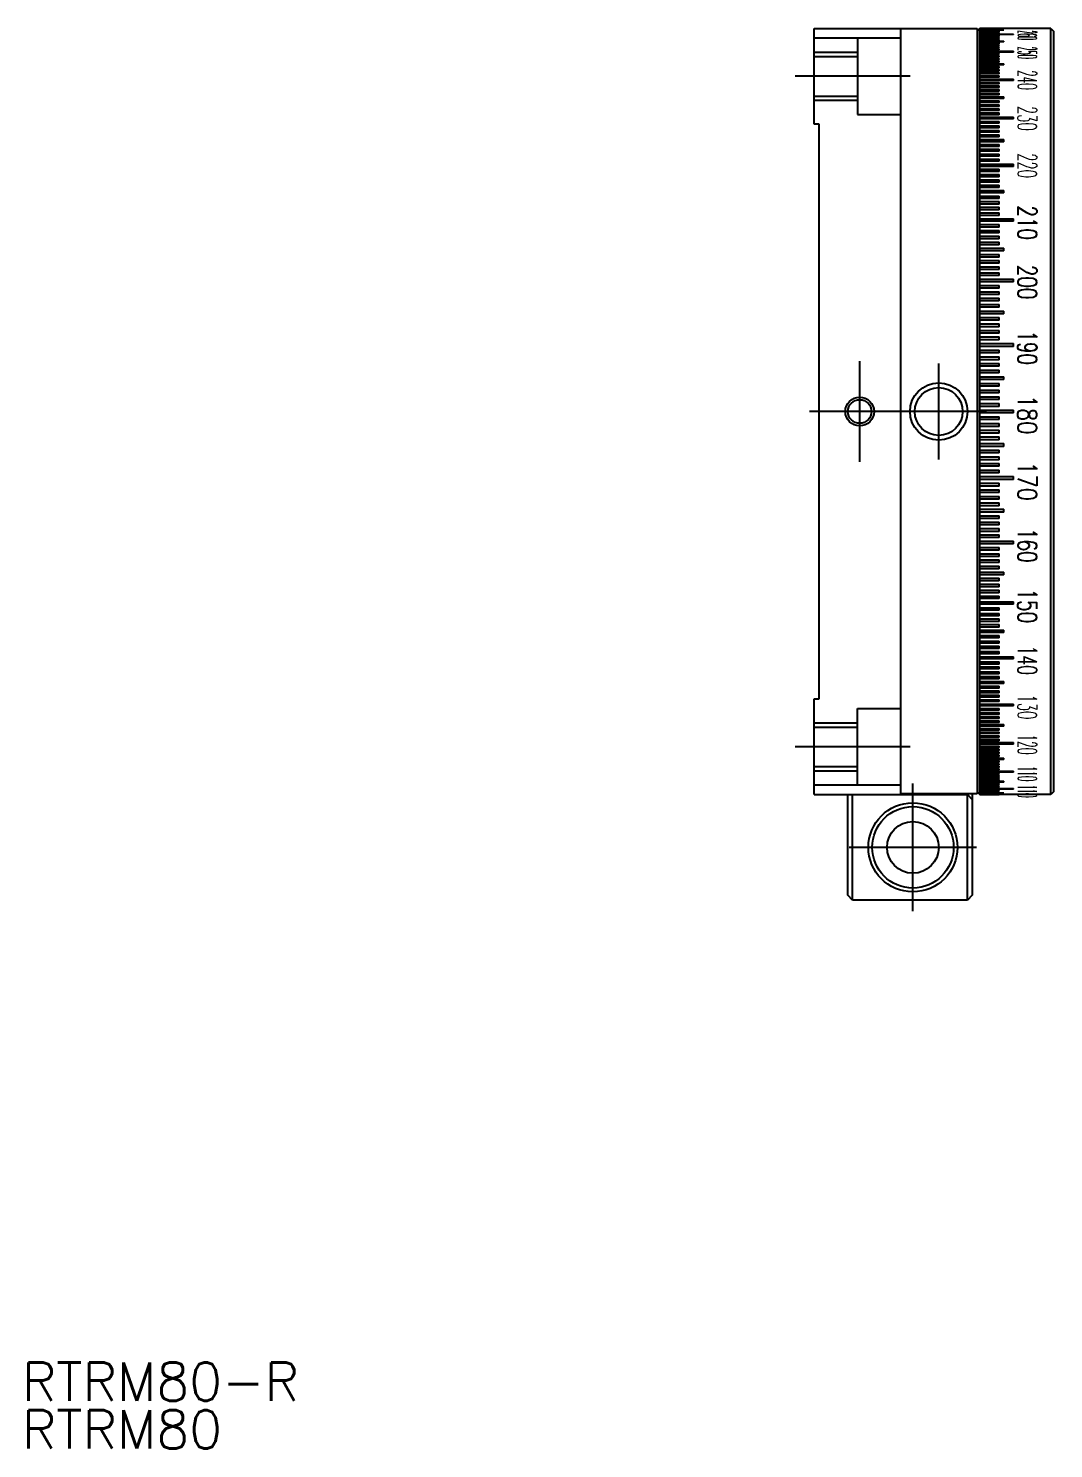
# Model space of a CAD drawing. Extents: x 1 to 399, y 0 to 213.
# Drawn here: x 0.7 to 107.8, y 0 to 148.3 of the extents above; entities that cross this region are included whole.
import ezdxf

# ---------------------------------------------------------------- set-up
doc = ezdxf.new("R2010")
doc.units = 0
doc.linetypes.add('CENTER', pattern=[50.8, 31.75, -6.35, 6.35, -6.35])
doc.linetypes.add('DASHED', pattern=[19.05, 12.7, -6.35])
doc.layers.get('0').update_dxf_attribs({"linetype": 'CONTINUOUS'})
doc.layers.add('CENTER', color=1, linetype='CENTER')
doc.styles.get("Standard").update_dxf_attribs({"font": 'txt.shx', "height": 3, "bigfont": 'bigfont.shx'})

# ---------------------------------------------------------------- blocks, each defined once
blk = doc.blocks.new('*U55')
at = {"color": 7, "linetype": 'CONTINUOUS'}
blk.add_text('RTRM80-R', height=4, dxfattribs=at).set_placement((0, 5))
blk = doc.blocks.new('*U56')
at = {"color": 7, "linetype": 'CONTINUOUS'}
blk.add_text('RTRM80', height=4, dxfattribs=at).set_placement((0, 0))

msp = doc.modelspace()

# ---------------------------------------------------------------- linework, layer by layer
at = {"color": 7, "linetype": 'CONTINUOUS'}
for p, q in [((82.76, 148.27), (94.53, 148.27)), ((82.76, 138.27), (82.76, 148.27)), ((91.76, 148.27), (91.76, 68.27)), ((96.99, 148.27), (99.76, 148.27)), ((99.76, 148.27), (99.76, 68.35)), ((100.06, 148.27), (99.76, 147.97)), ((100.06, 68.27), (100.06, 148.27)), ((107.46, 148.27), (100.06, 148.27)), ((107.46, 148.27), (107.76, 147.97)), ((107.46, 68.27), (107.46, 148.27)), ((82.76, 147.27), (91.76, 147.27)), ((102.06, 148.26), (100.06, 148.26)), ((100.06, 148.26), (102.06, 148.26)), ((100.06, 148.25), (102.06, 148.25)), ((102.06, 148.24), (100.06, 148.24)), ((100.06, 148.22), (102.06, 148.22)), ((102.06, 148.2), (100.06, 148.2)), ((100.06, 148.18), (102.06, 148.18)), ((102.06, 148.16), (100.06, 148.16)), ((100.06, 148.13), (102.56, 148.13)), ((102.56, 148.1), (100.06, 148.1)), ((100.06, 148.06), (102.06, 148.06)), ((102.06, 148.03), (100.06, 148.03)), ((100.06, 147.99), (102.06, 147.99)), ((102.06, 147.95), (100.06, 147.95)), ((100.06, 147.9), (102.06, 147.9)), ((102.06, 147.86), (100.06, 147.86)), ((100.06, 147.8), (102.06, 147.8)), ((102.06, 147.75), (100.06, 147.75)), ((100.06, 147.68), (103.56, 147.68)), ((103.56, 147.63), (100.06, 147.63)), ((100.06, 147.56), (102.06, 147.56)), ((102.06, 147.5), (100.06, 147.5)), ((100.06, 147.42), (102.06, 147.42)), ((102.06, 147.36), (100.06, 147.36)), ((100.06, 147.27), (102.06, 147.27)), ((102.06, 147.21), (100.06, 147.21)), ((100.06, 147.11), (102.06, 147.11)), ((102.06, 147.04), (100.06, 147.04)), ((100.06, 146.94), (102.56, 146.94)), ((102.56, 146.86), (100.06, 146.86)), ((102.06, 148.26), (102.06, 148.26)), ((102.06, 148.24), (102.06, 148.25)), ((102.06, 148.2), (102.06, 148.22)), ((102.06, 148.16), (102.06, 148.18)), ((102.06, 148.03), (102.06, 148.06)), ((102.06, 147.95), (102.06, 147.99)), ((102.06, 147.86), (102.06, 147.9)), ((102.06, 147.75), (102.06, 147.8)), ((102.06, 147.5), (102.06, 147.56)), ((102.06, 147.36), (102.06, 147.42)), ((102.06, 147.21), (102.06, 147.27)), ((102.06, 147.04), (102.06, 147.11)), ((102.56, 148.1), (102.56, 148.13)), ((102.56, 146.86), (102.56, 146.94)), ((103.56, 147.63), (103.56, 147.68)), ((107.76, 147.97), (107.76, 68.57)), ((100.06, 146.76), (102.06, 146.76)), ((102.06, 146.67), (100.06, 146.67)), ((100.06, 146.56), (102.06, 146.56)), ((102.06, 146.47), (100.06, 146.47)), ((100.06, 146.35), (102.06, 146.35)), ((102.06, 146.26), (100.06, 146.26)), ((100.06, 146.14), (102.06, 146.14)), ((102.06, 146.04), (100.06, 146.04)), ((100.06, 145.9), (103.56, 145.9)), ((103.56, 145.8), (100.06, 145.8)), ((100.06, 145.66), (102.06, 145.66)), ((102.06, 145.56), (100.06, 145.56)), ((100.06, 145.41), (102.06, 145.41)), ((102.06, 146.67), (102.06, 146.76)), ((102.06, 146.47), (102.06, 146.56)), ((102.06, 146.26), (102.06, 146.35)), ((102.06, 146.04), (102.06, 146.14)), ((102.06, 145.56), (102.06, 145.66)), ((102.06, 145.3), (102.06, 145.41)), ((103.56, 145.8), (103.56, 145.9)), ((102.06, 145.3), (100.06, 145.3)), ((100.06, 145.14), (102.06, 145.14)), ((102.06, 145.03), (100.06, 145.03)), ((100.06, 144.87), (102.06, 144.87)), ((102.06, 144.75), (100.06, 144.75)), ((100.06, 144.58), (102.56, 144.58)), ((102.56, 144.45), (100.06, 144.45)), ((100.06, 144.28), (102.06, 144.28)), ((102.06, 144.15), (100.06, 144.15)), ((100.06, 143.97), (102.06, 143.97)), ((102.06, 143.84), (100.06, 143.84)), ((102.06, 145.03), (102.06, 145.14)), ((102.06, 144.75), (102.06, 144.87)), ((102.06, 144.15), (102.06, 144.28)), ((102.06, 143.84), (102.06, 143.97)), ((102.56, 144.45), (102.56, 144.58)), ((100.06, 143.65), (102.06, 143.65)), ((102.06, 143.51), (100.06, 143.51)), ((100.06, 143.32), (102.06, 143.32)), ((102.06, 143.18), (100.06, 143.18)), ((100.06, 142.98), (103.56, 142.98)), ((103.56, 142.83), (100.06, 142.83)), ((100.06, 142.63), (102.06, 142.63)), ((102.06, 142.48), (100.06, 142.48)), ((102.06, 143.51), (102.06, 143.65)), ((102.06, 143.18), (102.06, 143.32)), ((102.06, 142.48), (102.06, 142.63)), ((103.56, 142.83), (103.56, 142.98)), ((100.06, 142.27), (102.06, 142.27)), ((102.06, 142.11), (100.06, 142.11)), ((100.06, 141.89), (102.06, 141.89)), ((102.06, 141.73), (100.06, 141.73)), ((100.06, 141.51), (102.06, 141.51)), ((102.06, 141.34), (100.06, 141.34)), ((100.06, 141.12), (102.56, 141.12)), ((102.56, 140.95), (100.06, 140.95)), ((102.06, 142.11), (102.06, 142.27)), ((102.06, 141.73), (102.06, 141.89)), ((102.06, 141.34), (102.06, 141.51)), ((102.56, 140.95), (102.56, 141.12)), ((100.06, 140.71), (102.06, 140.71)), ((102.06, 140.54), (100.06, 140.54)), ((100.06, 140.3), (102.06, 140.3)), ((102.06, 140.12), (100.06, 140.12)), ((100.06, 139.88), (102.06, 139.88)), ((102.06, 139.69), (100.06, 139.69)), ((100.06, 139.45), (102.06, 139.45)), ((102.06, 140.54), (102.06, 140.71)), ((102.06, 140.12), (102.06, 140.3)), ((102.06, 139.69), (102.06, 139.88)), ((102.06, 139.26), (102.06, 139.45)), ((83.26, 138.27), (82.76, 138.27)), ((83.26, 78.27), (83.26, 138.27)), ((102.06, 139.26), (100.06, 139.26)), ((100.06, 139), (103.56, 139)), ((103.56, 138.81), (100.06, 138.81)), ((100.06, 138.55), (102.06, 138.55)), ((102.06, 138.36), (100.06, 138.36)), ((100.06, 138.09), (102.06, 138.09)), ((102.06, 137.89), (100.06, 137.89)), ((102.06, 138.36), (102.06, 138.55)), ((102.06, 137.89), (102.06, 138.09)), ((103.56, 138.81), (103.56, 139)), ((100.06, 137.62), (102.06, 137.62)), ((102.06, 137.42), (100.06, 137.42)), ((100.06, 137.14), (102.06, 137.14)), ((102.06, 136.94), (100.06, 136.94)), ((100.06, 136.66), (102.56, 136.66)), ((102.56, 136.44), (100.06, 136.44)), ((102.06, 137.42), (102.06, 137.62)), ((102.06, 136.94), (102.06, 137.14)), ((102.56, 136.44), (102.56, 136.66)), ((100.06, 136.16), (102.06, 136.16)), ((102.06, 135.94), (100.06, 135.94)), ((100.06, 135.66), (102.06, 135.66)), ((102.06, 135.44), (100.06, 135.44)), ((100.06, 135.14), (102.06, 135.14)), ((102.06, 135.94), (102.06, 136.16)), ((102.06, 135.44), (102.06, 135.66)), ((102.06, 134.92), (102.06, 135.14)), ((102.06, 134.92), (100.06, 134.92)), ((100.06, 134.62), (102.06, 134.62)), ((102.06, 134.4), (100.06, 134.4)), ((100.06, 134.09), (103.56, 134.09)), ((103.56, 133.86), (100.06, 133.86)), ((100.06, 133.56), (102.06, 133.56)), ((102.06, 134.4), (102.06, 134.62)), ((102.06, 133.32), (102.06, 133.56)), ((103.56, 133.86), (103.56, 134.09)), ((102.06, 133.32), (100.06, 133.32)), ((100.06, 133.01), (102.06, 133.01)), ((102.06, 132.77), (100.06, 132.77)), ((100.06, 132.46), (102.06, 132.46)), ((102.06, 132.22), (100.06, 132.22)), ((102.06, 132.77), (102.06, 133.01)), ((102.06, 132.22), (102.06, 132.46)), ((100.06, 131.9), (102.06, 131.9)), ((102.06, 131.66), (100.06, 131.66)), ((100.06, 131.33), (102.56, 131.33)), ((102.56, 131.09), (100.06, 131.09)), ((100.06, 130.76), (102.06, 130.76)), ((102.06, 130.51), (100.06, 130.51)), ((102.06, 131.66), (102.06, 131.9)), ((102.06, 130.51), (102.06, 130.76)), ((102.56, 131.09), (102.56, 131.33)), ((100.06, 130.18), (102.06, 130.18)), ((102.06, 129.93), (100.06, 129.93)), ((100.06, 129.59), (102.06, 129.59)), ((102.06, 129.34), (100.06, 129.34)), ((100.06, 129), (102.06, 129)), ((102.06, 129.93), (102.06, 130.18)), ((102.06, 129.34), (102.06, 129.59)), ((102.06, 128.74), (102.06, 129)), ((102.06, 128.74), (100.06, 128.74)), ((100.06, 128.4), (103.56, 128.4)), ((103.56, 128.14), (100.06, 128.14)), ((100.06, 127.79), (102.06, 127.79)), ((102.06, 127.53), (100.06, 127.53)), ((102.06, 127.53), (102.06, 127.79)), ((103.56, 128.14), (103.56, 128.4)), ((100.06, 127.18), (102.06, 127.18)), ((102.06, 126.91), (100.06, 126.91)), ((100.06, 126.56), (102.06, 126.56)), ((102.06, 126.29), (100.06, 126.29)), ((102.06, 126.91), (102.06, 127.18)), ((102.06, 126.29), (102.06, 126.56)), ((100.06, 125.94), (102.06, 125.94)), ((102.06, 125.67), (100.06, 125.67)), ((100.06, 125.31), (102.56, 125.31)), ((102.56, 125.03), (100.06, 125.03)), ((100.06, 124.67), (102.06, 124.67)), ((102.06, 125.67), (102.06, 125.94)), ((102.06, 124.4), (102.06, 124.67)), ((102.56, 125.03), (102.56, 125.31)), ((102.06, 124.4), (100.06, 124.4)), ((100.06, 124.03), (102.06, 124.03)), ((102.06, 123.76), (100.06, 123.76)), ((100.06, 123.39), (102.06, 123.39)), ((102.06, 123.11), (100.06, 123.11)), ((102.06, 123.76), (102.06, 124.03)), ((102.06, 123.11), (102.06, 123.39)), ((100.06, 122.74), (102.06, 122.74)), ((102.06, 122.46), (100.06, 122.46)), ((100.06, 122.09), (103.56, 122.09)), ((103.56, 121.81), (100.06, 121.81)), ((102.06, 122.46), (102.06, 122.74)), ((103.56, 121.81), (103.56, 122.09)), ((100.06, 121.43), (102.06, 121.43)), ((102.06, 121.15), (100.06, 121.15)), ((100.06, 120.77), (102.06, 120.77)), ((102.06, 120.48), (100.06, 120.48)), ((100.06, 120.1), (102.06, 120.1)), ((102.06, 121.15), (102.06, 121.43)), ((102.06, 120.48), (102.06, 120.77)), ((102.06, 119.82), (102.06, 120.1)), ((102.06, 119.82), (100.06, 119.82)), ((100.06, 119.44), (102.06, 119.44)), ((102.06, 119.15), (100.06, 119.15)), ((100.06, 118.76), (102.56, 118.76)), ((102.06, 119.15), (102.06, 119.44)), ((102.56, 118.47), (102.56, 118.76)), ((102.56, 118.47), (100.06, 118.47)), ((100.06, 118.09), (102.06, 118.09)), ((102.06, 117.8), (100.06, 117.8)), ((100.06, 117.41), (102.06, 117.41)), ((102.06, 117.8), (102.06, 118.09)), ((102.06, 117.12), (102.06, 117.41)), ((102.06, 117.12), (100.06, 117.12)), ((100.06, 116.73), (102.06, 116.73)), ((102.06, 116.44), (100.06, 116.44)), ((100.06, 116.05), (102.06, 116.05)), ((102.06, 115.75), (100.06, 115.75)), ((102.06, 116.44), (102.06, 116.73)), ((102.06, 115.75), (102.06, 116.05)), ((100.06, 115.36), (103.56, 115.36)), ((103.56, 115.06), (100.06, 115.06)), ((100.06, 114.67), (102.06, 114.67)), ((102.06, 114.38), (100.06, 114.38)), ((102.06, 114.38), (102.06, 114.67)), ((103.56, 115.06), (103.56, 115.36)), ((100.06, 113.98), (102.06, 113.98)), ((102.06, 113.68), (100.06, 113.68)), ((100.06, 113.29), (102.06, 113.29)), ((102.06, 112.99), (100.06, 112.99)), ((102.06, 113.68), (102.06, 113.98)), ((102.06, 112.99), (102.06, 113.29)), ((100.06, 112.6), (102.06, 112.6)), ((102.06, 112.3), (100.06, 112.3)), ((100.06, 111.9), (102.56, 111.9)), ((102.56, 111.6), (100.06, 111.6)), ((100.06, 111.21), (102.06, 111.21)), ((102.06, 112.3), (102.06, 112.6)), ((102.06, 110.91), (102.06, 111.21)), ((102.56, 111.6), (102.56, 111.9)), ((102.06, 110.91), (100.06, 110.91)), ((100.06, 110.51), (102.06, 110.51)), ((102.06, 110.21), (100.06, 110.21)), ((100.06, 109.81), (102.06, 109.81)), ((102.06, 110.21), (102.06, 110.51)), ((102.06, 109.51), (102.06, 109.81)), ((102.06, 109.51), (100.06, 109.51)), ((100.06, 109.11), (102.06, 109.11)), ((102.06, 108.81), (100.06, 108.81)), ((100.06, 108.42), (103.56, 108.42)), ((102.06, 108.81), (102.06, 109.11)), ((103.56, 108.12), (103.56, 108.42)), ((103.56, 108.12), (100.06, 108.12)), ((100.06, 107.72), (102.06, 107.72)), ((102.06, 107.42), (100.06, 107.42)), ((100.06, 107.02), (102.06, 107.02)), ((102.06, 107.42), (102.06, 107.72)), ((102.06, 106.72), (102.06, 107.02)), ((102.06, 106.72), (100.06, 106.72)), ((100.06, 106.32), (102.06, 106.32)), ((102.06, 106.02), (100.06, 106.02)), ((100.06, 105.63), (102.06, 105.63)), ((102.06, 105.33), (100.06, 105.33)), ((102.06, 106.02), (102.06, 106.32)), ((102.06, 105.33), (102.06, 105.63)), ((100.06, 104.93), (102.56, 104.93)), ((102.56, 104.63), (100.06, 104.63)), ((100.06, 104.23), (102.06, 104.23)), ((102.06, 103.94), (100.06, 103.94)), ((102.06, 103.94), (102.06, 104.23)), ((102.56, 104.63), (102.56, 104.93)), ((100.06, 103.54), (102.06, 103.54)), ((102.06, 103.24), (100.06, 103.24)), ((100.06, 102.85), (102.06, 102.85)), ((102.06, 102.55), (100.06, 102.55)), ((102.06, 103.24), (102.06, 103.54)), ((102.06, 102.55), (102.06, 102.85)), ((100.06, 102.16), (102.06, 102.16)), ((102.06, 101.86), (100.06, 101.86)), ((100.06, 101.47), (103.56, 101.47)), ((103.56, 101.17), (100.06, 101.17)), ((102.06, 101.86), (102.06, 102.16)), ((103.56, 101.17), (103.56, 101.47)), ((100.06, 100.78), (102.06, 100.78)), ((102.06, 100.49), (100.06, 100.49)), ((100.06, 100.1), (102.06, 100.1)), ((102.06, 99.8), (100.06, 99.8)), ((100.06, 99.41), (102.06, 99.41)), ((102.06, 100.49), (102.06, 100.78)), ((102.06, 99.8), (102.06, 100.1)), ((102.06, 99.12), (102.06, 99.41)), ((102.06, 99.12), (100.06, 99.12)), ((100.06, 98.73), (102.06, 98.73)), ((102.06, 98.44), (100.06, 98.44)), ((100.06, 98.06), (102.56, 98.06)), ((102.06, 98.44), (102.06, 98.73)), ((102.56, 97.77), (102.56, 98.06)), ((102.56, 97.77), (100.06, 97.77)), ((100.06, 97.38), (102.06, 97.38)), ((102.06, 97.1), (100.06, 97.1)), ((100.06, 96.71), (102.06, 96.71)), ((102.06, 96.43), (100.06, 96.43)), ((102.06, 97.1), (102.06, 97.38)), ((102.06, 96.43), (102.06, 96.71)), ((100.06, 96.05), (102.06, 96.05)), ((102.06, 95.76), (100.06, 95.76)), ((100.06, 95.39), (102.06, 95.39)), ((102.06, 95.1), (100.06, 95.1)), ((102.06, 95.76), (102.06, 96.05)), ((102.06, 95.1), (102.06, 95.39)), ((100.06, 94.73), (103.56, 94.73)), ((103.56, 94.44), (100.06, 94.44)), ((100.06, 94.07), (102.06, 94.07)), ((102.06, 93.79), (100.06, 93.79)), ((100.06, 93.42), (102.06, 93.42)), ((102.06, 93.79), (102.06, 94.07)), ((102.06, 93.14), (102.06, 93.42)), ((103.56, 94.44), (103.56, 94.73)), ((102.06, 93.14), (100.06, 93.14)), ((100.06, 92.77), (102.06, 92.77)), ((102.06, 92.5), (100.06, 92.5)), ((100.06, 92.13), (102.06, 92.13)), ((102.06, 92.5), (102.06, 92.77)), ((102.06, 91.86), (102.06, 92.13)), ((102.06, 91.86), (100.06, 91.86)), ((100.06, 91.5), (102.56, 91.5)), ((102.56, 91.23), (100.06, 91.23)), ((100.06, 90.87), (102.06, 90.87)), ((102.06, 90.6), (100.06, 90.6)), ((102.06, 90.6), (102.06, 90.87)), ((102.56, 91.23), (102.56, 91.5)), ((100.06, 90.24), (102.06, 90.24)), ((102.06, 89.97), (100.06, 89.97)), ((100.06, 89.62), (102.06, 89.62)), ((102.06, 89.35), (100.06, 89.35)), ((100.06, 89), (102.06, 89)), ((102.06, 89.97), (102.06, 90.24)), ((102.06, 89.35), (102.06, 89.62)), ((102.06, 88.74), (102.06, 89)), ((102.06, 88.74), (100.06, 88.74)), ((100.06, 88.4), (103.56, 88.4)), ((103.56, 88.14), (100.06, 88.14)), ((100.06, 87.79), (102.06, 87.79)), ((102.06, 87.54), (100.06, 87.54)), ((102.06, 87.54), (102.06, 87.79)), ((103.56, 88.14), (103.56, 88.4)), ((100.06, 87.2), (102.06, 87.2)), ((102.06, 86.94), (100.06, 86.94)), ((100.06, 86.61), (102.06, 86.61)), ((102.06, 86.35), (100.06, 86.35)), ((100.06, 86.02), (102.06, 86.02)), ((102.06, 86.94), (102.06, 87.2)), ((102.06, 86.35), (102.06, 86.61)), ((102.06, 85.77), (102.06, 86.02)), ((102.06, 85.77), (100.06, 85.77)), ((100.06, 85.45), (102.56, 85.45)), ((102.56, 85.2), (100.06, 85.2)), ((100.06, 84.88), (102.06, 84.88)), ((102.06, 84.63), (100.06, 84.63)), ((102.06, 84.63), (102.06, 84.88)), ((102.56, 85.2), (102.56, 85.45)), ((100.06, 84.31), (102.06, 84.31)), ((102.06, 84.07), (100.06, 84.07)), ((100.06, 83.76), (102.06, 83.76)), ((102.06, 83.52), (100.06, 83.52)), ((100.06, 83.21), (102.06, 83.21)), ((102.06, 84.07), (102.06, 84.31)), ((102.06, 83.52), (102.06, 83.76)), ((102.06, 82.98), (102.06, 83.21)), ((102.06, 82.98), (100.06, 82.98)), ((100.06, 82.67), (103.56, 82.67)), ((103.56, 82.44), (100.06, 82.44)), ((100.06, 82.14), (102.06, 82.14)), ((102.06, 81.91), (100.06, 81.91)), ((100.06, 81.61), (102.06, 81.61)), ((102.06, 81.91), (102.06, 82.14)), ((102.06, 81.39), (102.06, 81.61)), ((103.56, 82.44), (103.56, 82.67)), ((102.06, 81.39), (100.06, 81.39)), ((100.06, 81.1), (102.06, 81.1)), ((102.06, 80.88), (100.06, 80.88)), ((100.06, 80.59), (102.06, 80.59)), ((102.06, 80.37), (100.06, 80.37)), ((100.06, 80.09), (102.56, 80.09)), ((102.06, 80.88), (102.06, 81.1)), ((102.06, 80.37), (102.06, 80.59)), ((102.56, 79.88), (102.56, 80.09)), ((102.56, 79.88), (100.06, 79.88)), ((100.06, 79.6), (102.06, 79.6)), ((102.06, 79.39), (100.06, 79.39)), ((100.06, 79.11), (102.06, 79.11)), ((102.06, 78.91), (100.06, 78.91)), ((100.06, 78.64), (102.06, 78.64)), ((102.06, 79.39), (102.06, 79.6)), ((102.06, 78.91), (102.06, 79.11)), ((102.06, 78.44), (102.06, 78.64)), ((82.76, 68.27), (82.76, 78.27)), ((82.76, 78.27), (83.26, 78.27)), ((102.06, 78.44), (100.06, 78.44)), ((100.06, 78.18), (102.06, 78.18)), ((102.06, 77.98), (100.06, 77.98)), ((100.06, 77.72), (103.56, 77.72)), ((103.56, 77.53), (100.06, 77.53)), ((100.06, 77.27), (102.06, 77.27)), ((102.06, 77.98), (102.06, 78.18)), ((102.06, 77.09), (102.06, 77.27)), ((103.56, 77.53), (103.56, 77.72)), ((102.06, 77.09), (100.06, 77.09)), ((100.06, 76.84), (102.06, 76.84)), ((102.06, 76.65), (100.06, 76.65)), ((100.06, 76.41), (102.06, 76.41)), ((102.06, 76.23), (100.06, 76.23)), ((100.06, 75.99), (102.06, 75.99)), ((102.06, 75.82), (100.06, 75.82)), ((102.06, 76.65), (102.06, 76.84)), ((102.06, 76.23), (102.06, 76.41)), ((102.06, 75.82), (102.06, 75.99)), ((100.06, 75.59), (102.56, 75.59)), ((102.56, 75.41), (100.06, 75.41)), ((100.06, 75.19), (102.06, 75.19)), ((102.06, 75.02), (100.06, 75.02)), ((100.06, 74.8), (102.06, 74.8)), ((102.06, 74.64), (100.06, 74.64)), ((100.06, 74.42), (102.06, 74.42)), ((102.06, 74.26), (100.06, 74.26)), ((102.06, 75.02), (102.06, 75.19)), ((102.06, 74.64), (102.06, 74.8)), ((102.06, 74.26), (102.06, 74.42)), ((102.56, 75.41), (102.56, 75.59)), ((100.06, 74.06), (102.06, 74.06)), ((102.06, 73.9), (100.06, 73.9)), ((100.06, 73.7), (103.56, 73.7)), ((103.56, 73.55), (100.06, 73.55)), ((100.06, 73.35), (102.06, 73.35)), ((102.06, 73.21), (100.06, 73.21)), ((100.06, 73.02), (102.06, 73.02)), ((102.06, 72.88), (100.06, 72.88)), ((100.06, 72.69), (102.06, 72.69)), ((102.06, 73.9), (102.06, 74.06)), ((102.06, 73.21), (102.06, 73.35)), ((102.06, 72.88), (102.06, 73.02)), ((102.06, 72.56), (102.06, 72.69)), ((103.56, 73.55), (103.56, 73.7)), ((102.06, 72.56), (100.06, 72.56)), ((100.06, 72.38), (102.06, 72.38)), ((102.06, 72.25), (100.06, 72.25)), ((100.06, 72.08), (102.56, 72.08)), ((102.56, 71.95), (100.06, 71.95)), ((100.06, 71.79), (102.06, 71.79)), ((102.06, 71.66), (100.06, 71.66)), ((100.06, 71.5), (102.06, 71.5)), ((102.06, 71.39), (100.06, 71.39)), ((100.06, 71.24), (102.06, 71.24)), ((102.06, 72.25), (102.06, 72.38)), ((102.06, 71.66), (102.06, 71.79)), ((102.06, 71.39), (102.06, 71.5)), ((102.06, 71.12), (102.06, 71.24)), ((102.56, 71.95), (102.56, 72.08)), ((102.06, 71.12), (100.06, 71.12)), ((100.06, 70.98), (102.06, 70.98)), ((102.06, 70.87), (100.06, 70.87)), ((100.06, 70.73), (103.56, 70.73)), ((103.56, 70.63), (100.06, 70.63)), ((100.06, 70.49), (102.06, 70.49)), ((102.06, 70.4), (100.06, 70.4)), ((100.06, 70.27), (102.06, 70.27)), ((102.06, 70.18), (100.06, 70.18)), ((100.06, 70.06), (102.06, 70.06)), ((102.06, 69.97), (100.06, 69.97)), ((100.06, 69.86), (102.06, 69.86)), ((102.06, 69.77), (100.06, 69.77)), ((102.06, 70.87), (102.06, 70.98)), ((102.06, 70.4), (102.06, 70.49)), ((102.06, 70.18), (102.06, 70.27)), ((102.06, 69.97), (102.06, 70.06)), ((102.06, 69.77), (102.06, 69.86)), ((103.56, 70.63), (103.56, 70.73)), ((91.76, 69.27), (82.76, 69.27)), ((82.76, 68.27), (98.76, 68.27)), ((86.26, 57.77), (86.26, 68.27)), ((86.76, 57.27), (86.76, 68.27)), ((99.76, 68.35), (91.76, 68.35)), ((92.26, 68.35), (92.26, 68.27)), ((98.76, 68.27), (99.26, 67.77)), ((98.76, 57.27), (98.76, 68.27)), ((99.26, 68.35), (99.26, 57.77)), ((99.76, 68.57), (100.06, 68.27)), ((100.06, 69.67), (102.56, 69.67)), ((102.56, 69.59), (100.06, 69.59)), ((100.06, 69.49), (102.06, 69.49)), ((102.06, 69.42), (100.06, 69.42)), ((100.06, 69.33), (102.06, 69.33)), ((102.06, 69.26), (100.06, 69.26)), ((100.06, 69.17), (102.06, 69.17)), ((102.06, 69.11), (100.06, 69.11)), ((100.06, 69.03), (102.06, 69.03)), ((102.06, 68.97), (100.06, 68.97)), ((100.06, 68.9), (103.56, 68.9)), ((103.56, 68.85), (100.06, 68.85)), ((100.06, 68.78), (102.06, 68.78)), ((102.06, 68.74), (100.06, 68.74)), ((100.06, 68.68), (102.06, 68.68)), ((102.06, 68.63), (100.06, 68.63)), ((100.06, 68.58), (102.06, 68.58)), ((102.06, 68.55), (100.06, 68.55)), ((100.06, 68.5), (102.06, 68.5)), ((102.06, 68.47), (100.06, 68.47)), ((100.06, 68.43), (102.56, 68.43)), ((102.56, 68.41), (100.06, 68.41)), ((100.06, 68.37), (102.06, 68.37)), ((102.06, 68.35), (100.06, 68.35)), ((100.06, 68.33), (102.06, 68.33)), ((102.06, 68.31), (100.06, 68.31)), ((100.06, 68.3), (102.06, 68.3)), ((102.06, 68.29), (100.06, 68.29)), ((100.06, 68.28), (102.06, 68.28)), ((107.46, 68.27), (100.06, 68.27)), ((102.06, 68.27), (100.06, 68.27)), ((102.06, 69.42), (102.06, 69.49)), ((102.06, 69.26), (102.06, 69.33)), ((102.06, 69.11), (102.06, 69.17)), ((102.06, 68.97), (102.06, 69.03)), ((102.06, 68.74), (102.06, 68.78)), ((102.06, 68.63), (102.06, 68.68)), ((102.06, 68.55), (102.06, 68.58)), ((102.06, 68.47), (102.06, 68.5)), ((102.06, 68.35), (102.06, 68.37)), ((102.06, 68.31), (102.06, 68.33)), ((102.06, 68.29), (102.06, 68.3)), ((102.06, 68.27), (102.06, 68.28)), ((102.56, 69.59), (102.56, 69.67)), ((102.56, 68.41), (102.56, 68.43)), ((103.56, 68.85), (103.56, 68.9)), ((107.76, 68.57), (107.46, 68.27)), ((86.76, 57.27), (86.26, 57.77)), ((98.76, 57.27), (86.76, 57.27)), ((99.26, 57.77), (98.76, 57.27))]:
    msp.add_line(p, q, dxfattribs=at)
at = {"color": 3, "linetype": 'DASHED'}
for p, q in [((87.26, 147.27), (87.26, 139.27)), ((82.76, 145.77), (87.26, 145.77)), ((82.76, 145.33), (87.26, 145.33)), ((82.76, 141.2), (87.26, 141.2)), ((82.76, 140.77), (87.26, 140.77)), ((87.26, 139.27), (91.76, 139.27)), ((87.26, 69.27), (87.26, 77.27)), ((87.26, 77.27), (91.76, 77.27)), ((82.76, 75.77), (87.26, 75.77)), ((82.76, 75.33), (87.26, 75.33)), ((82.76, 71.2), (87.26, 71.2)), ((82.76, 70.77), (87.26, 70.77))]:
    msp.add_line(p, q, dxfattribs=at)
at = {"color": 7, "linetype": 'CONTINUOUS'}
for centre, radius in [((95.76, 108.27), 3), ((95.76, 108.27), 2.5), ((87.51, 108.27), 1.23), ((93.06, 62.77), 4.65), ((93.06, 62.77), 4.25), ((93.06, 62.77), 2.7)]:
    msp.add_circle(centre, radius, dxfattribs=at)
at = {"color": 3, "linetype": 'CONTINUOUS'}
msp.add_circle((87.51, 108.27), 1.5, dxfattribs=at)
at = {"color": 7, "linetype": 'CONTINUOUS'}
msp.add_arc((95.76, 188.25), 40, 268.2386, 271.7614, dxfattribs=at)
at = {"layer": 'CENTER', "color": 1, "linetype": 'CENTER'}
for p, q in [((92.76, 143.27), (80.76, 143.27)), ((87.51, 103.02), (87.51, 113.52)), ((95.76, 103.27), (95.76, 113.27)), ((100.76, 108.27), (82.26, 108.27)), ((92.76, 73.27), (80.76, 73.27)), ((93.06, 56.12), (93.06, 69.42)), ((99.71, 62.77), (86.41, 62.77))]:
    msp.add_line(p, q, dxfattribs=at)

# ---------------------------------------------------------------- block references
at = {"color": 7, "linetype": 'CONTINUOUS'}
for name in ['*U55', '*U56']:
    msp.add_blockref(name, (0, 0), dxfattribs=at)

# ---------------------------------------------------------------- texts
for s, width, p in [('260', 0.15, (104.01, 148.03)), ('250', 0.2, (104.01, 146.35)), ('240', 0.4, (104.01, 143.91)), ('230', 0.5, (104.01, 140.16)), ('220', 0.5, (104.01, 135.23)), ('210', 0.7, (104.01, 129.78)), ('200', 0.7, (104.01, 123.58)), ('190', 0.7, (104.01, 116.73)), ('180', 0.8, (104.01, 110)), ('170', 0.8, (104.01, 103.05)), ('160', 0.7, (104.01, 96.1)), ('150', 0.7, (104.01, 89.78)), ('140', 0.6, (104.01, 83.85)), ('130', 0.5, (104.01, 78.71)), ('120', 0.4, (104.01, 74.53)), ('110', 0.3, (104.01, 71.23)), ('110', 0.2, (104.01, 69.24))]:
    msp.add_text(s, height=2, rotation=270, dxfattribs=dict(at, width=width)).set_placement(p)

doc.saveas('drawing.dxf')
